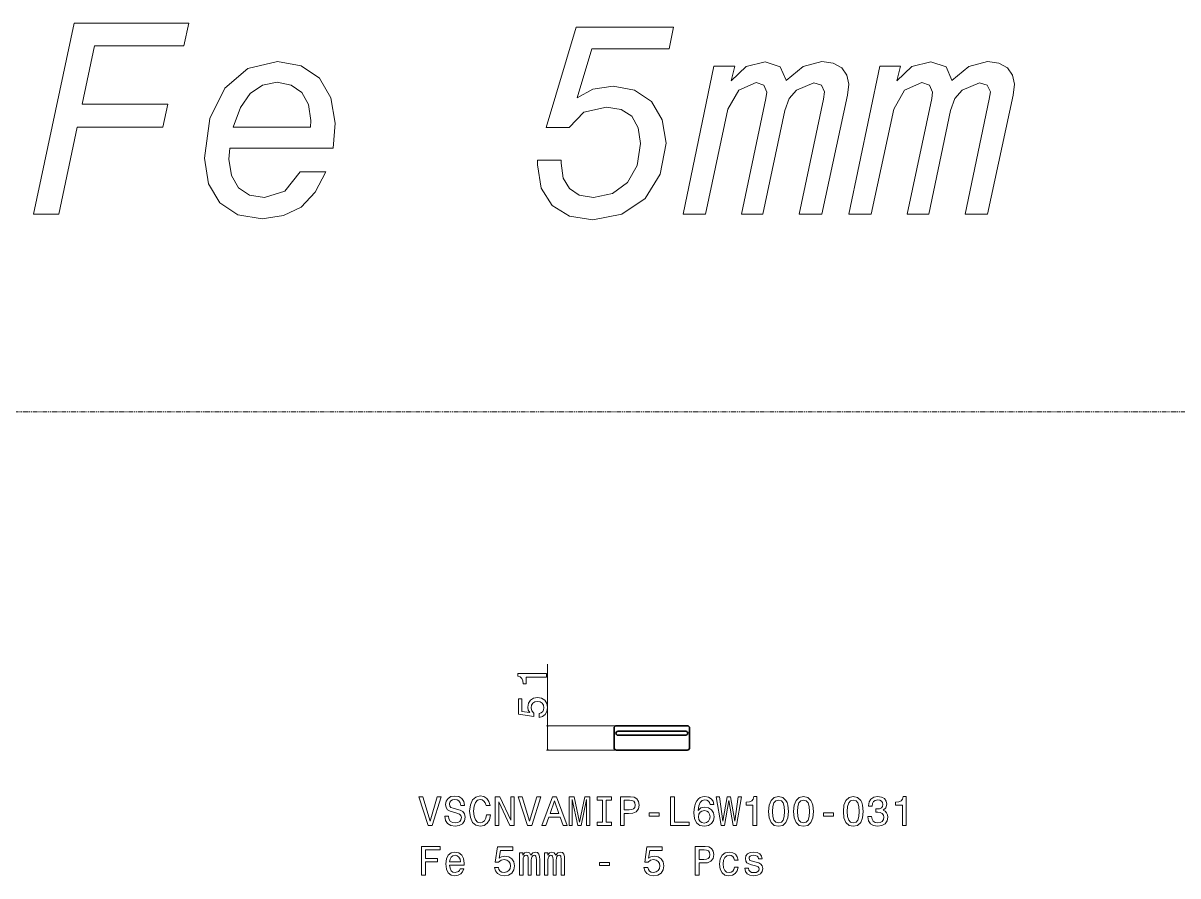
# Model space of a CAD drawing. Extents: x 5682 to 24487, y -4343 to 4272.
# Drawn here: x 17382 to 19796, y 2331 to 4114 of the extents above; entities that cross this region are included whole.
import ezdxf

# ---------------------------------------------------------------- set-up
doc = ezdxf.new("R2010")
doc.units = 0
doc.linetypes.add('PHANTOM', pattern=[20, 10, -2, 2, -2, 2, -2])

msp = doc.modelspace()

# ---------------------------------------------------------------- linework, layer by layer
at = {"color": 7, "linetype": 'PHANTOM', "lineweight": 13}
msp.add_line((5681.879395, 3301.330566), (24487.339844, 3301.330566), dxfattribs=at)
at = {"color": 7, "lineweight": 13}
for p, q in [((18478.132813, 2594.312256), (18478.132813, 2774.229248)), ((18620.066406, 2645.312256), (18476.132813, 2645.312256)), ((18620.066406, 2594.312256), (18476.132813, 2594.312256))]:
    msp.add_line(p, q, dxfattribs=at)
at = {"color": 7, "lineweight": 35}
for p, q in [((18617.066406, 2640.312256), (18617.066406, 2599.312256)), ((18770.066406, 2645.312256), (18622.066406, 2645.312256)), ((18766.816406, 2633.812256), (18625.316406, 2633.812256)), ((18775.066406, 2599.312256), (18775.066406, 2640.312256)), ((18625.316406, 2625.312256), (18766.816406, 2625.312256)), ((18622.066406, 2594.312256), (18770.066406, 2594.312256))]:
    msp.add_line(p, q, dxfattribs=at)
at = {"color": 7, "lineweight": 13}
for points in [[(17403.138672, 3714.543945), (17456.087891, 3714.543945), (17494.648438, 3896.414551), (17673.642578, 3896.414551), (17684.001953, 3944.759766), (17505.009766, 3944.759766), (17530.908203, 4066.19873), (17717.958984, 4066.19873), (17728.318359, 4113.968262), (17488.318359, 4113.968262)], [(18456.951172, 3827.349609), (18456.951172, 3817.56543), (18464.433594, 3769.220215), (18487.455078, 3732.961182), (18523.714844, 3710.515137), (18572.634766, 3702.45752), (18633.066406, 3714.543945), (18681.988281, 3747.349609), (18713.642578, 3797.99707), (18725.728516, 3863.033203), (18717.671875, 3911.954102), (18695.224609, 3949.939697), (18660.117188, 3973.536865), (18615.224609, 3982.169922), (18572.634766, 3975.838867), (18539.830078, 3957.421631), (18570.908203, 4060.443359), (18732.058594, 4060.443359), (18741.267578, 4105.335449), (18537.527344, 4105.335449), (18474.792969, 3895.838867), (18523.138672, 3895.838867), (18553.642578, 3927.493652), (18601.412109, 3938.428955), (18631.916016, 3933.249023), (18654.361328, 3919.436035), (18667.599609, 3895.263428), (18672.203125, 3862.45752), (18665.296875, 3816.414551), (18645.152344, 3780.730957), (18614.074219, 3757.709473), (18573.785156, 3749.651855), (18544.433594, 3754.256104), (18523.714844, 3768.069092), (18510.476563, 3789.939697), (18506.447266, 3821.018799), (18506.447266, 3827.349609)], [(17813.498047, 3852.67334), (18029.900391, 3852.67334), (18033.929688, 3904.471924), (18025.296875, 3957.99707), (18001.125, 3998.860596), (17963.138672, 4024.759766), (17913.642578, 4033.968506), (17851.484375, 4019.004395), (17803.138672, 3978.141113), (17772.058594, 3914.256104), (17761.125, 3831.954102), (17769.181641, 3777.853271), (17792.779297, 3738.141113), (17830.189453, 3713.392822), (17881.412109, 3704.759766), (17925.728516, 3711.66626), (17963.138672, 3729.508057), (17992.490234, 3760.587158), (18014.361328, 3803.177002), (17960.835938, 3803.177002), (17928.605469, 3762.313721), (17886.591797, 3749.076416), (17854.9375, 3754.256104), (17831.916016, 3769.795654), (17816.951172, 3795.119385), (17811.771484, 3829.651855)], [(18825.873047, 4023.608643), (18761.412109, 3714.543945), (18808.03125, 3714.543945), (18855.224609, 3934.400146), (18877.671875, 3973.536865), (18913.929688, 3989.651855), (18930.044922, 3983.896484), (18936.375, 3969.508057), (18934.648438, 3956.270508), (18883.425781, 3714.543945), (18928.318359, 3714.543945), (18973.785156, 3931.522461), (18982.994141, 3956.270508), (18998.535156, 3974.112305), (19034.792969, 3989.076416), (19050.908203, 3983.896484), (19057.238281, 3970.083496), (19054.9375, 3955.119385), (19004.289063, 3714.543945), (19051.484375, 3714.543945), (19105.009766, 3963.177002), (19107.886719, 3986.19873), (19103.857422, 4005.191406), (19092.921875, 4020.155518), (19075.082031, 4029.939697), (19051.484375, 4033.392822), (19012.347656, 4023.033203), (18976.664063, 3993.680664), (18976.664063, 3994.831787), (18964.578125, 4022.45752), (18932.921875, 4032.817383), (18893.210938, 4023.033203), (18861.556641, 3993.10498), (18869.613281, 4023.608643)], [(19172.347656, 4023.608643), (19107.886719, 3714.543945), (19154.505859, 3714.543945), (19201.699219, 3934.400146), (19224.146484, 3973.536865), (19260.404297, 3989.651855), (19276.519531, 3983.896484), (19282.851563, 3969.508057), (19281.125, 3956.270508), (19229.900391, 3714.543945), (19274.792969, 3714.543945), (19320.261719, 3931.522461), (19329.46875, 3956.270508), (19345.009766, 3974.112305), (19381.267578, 3989.076416), (19397.382813, 3983.896484), (19403.714844, 3970.083496), (19401.412109, 3955.119385), (19350.763672, 3714.543945), (19397.958984, 3714.543945), (19451.484375, 3963.177002), (19454.361328, 3986.19873), (19450.332031, 4005.191406), (19439.398438, 4020.155518), (19421.556641, 4029.939697), (19397.958984, 4033.392822), (19358.822266, 4023.033203), (19323.138672, 3993.680664), (19323.138672, 3994.831787), (19311.052734, 4022.45752), (19279.398438, 4032.817383), (19239.685547, 4023.033203), (19208.03125, 3993.10498), (19216.087891, 4023.608643)], [(17820.980469, 3896.414551), (17835.943359, 3937.277832), (17856.664063, 3966.630371), (17881.988281, 3983.896484), (17912.490234, 3990.227539), (17941.84375, 3984.471924), (17964.289063, 3968.932373), (17978.103516, 3943.608643), (17983.283203, 3910.227295), (17982.707031, 3896.414551)], [(18476.132813, 2746.649902), (18476.132813, 2754.517334), (18415.701172, 2754.517334), (18415.701172, 2748.638428), (18420.974609, 2747.082275), (18424.519531, 2743.969971), (18426.59375, 2739.214844), (18427.287109, 2732.644287), (18433.423828, 2732.644287), (18433.423828, 2746.649902)], [(18460.484375, 2662.719238), (18467.574219, 2664.621094), (18473.107422, 2668.857422), (18476.566406, 2675.082275), (18477.863281, 2683.036133), (18476.306641, 2691.768066), (18472.070313, 2698.598145), (18465.326172, 2702.920898), (18456.681641, 2704.563477), (18448.640625, 2703.09375), (18442.330078, 2698.943848), (18438.265625, 2692.459717), (18436.796875, 2684.07373), (18437.833984, 2677.5896), (18440.6875, 2672.575195), (18424.519531, 2674.99585), (18424.519531, 2701.27832), (18417.429688, 2701.27832), (18417.429688, 2669.203369), (18449.246094, 2664.448242), (18449.246094, 2671.364746), (18445.181641, 2676.37915), (18443.712891, 2682.776855), (18444.664063, 2688.310059), (18447.429688, 2692.546143), (18451.666016, 2695.226318), (18457.113281, 2696.17749), (18462.560547, 2695.226318), (18466.796875, 2692.459717), (18469.476563, 2688.223389), (18470.427734, 2682.776855), (18469.822266, 2678.19458), (18467.833984, 2674.649902), (18464.720703, 2672.056396), (18460.484375, 2670.759521)], [(18247.464844, 2496.778076), (18232.421875, 2445.683105), (18216.945313, 2496.778076), (18208.732422, 2496.778076), (18228.099609, 2436.69165), (18236.744141, 2436.69165), (18255.677734, 2496.778076)], [(18270.808594, 2456.48999), (18262.939453, 2456.48999), (18264.669922, 2447.325684), (18268.992188, 2440.582031), (18275.648438, 2436.518799), (18284.640625, 2435.049072), (18293.544922, 2436.432373), (18300.203125, 2440.236328), (18304.439453, 2446.20166), (18305.994141, 2454.069092), (18304.697266, 2461.158447), (18301.066406, 2465.740723), (18295.1875, 2468.766602), (18287.320313, 2471.014404), (18280.576172, 2472.656982), (18276.167969, 2474.559082), (18273.660156, 2477.325684), (18272.882813, 2481.648438), (18273.660156, 2485.538818), (18275.908203, 2488.478516), (18279.367188, 2490.466797), (18284.121094, 2491.158447), (18288.962891, 2490.293945), (18292.767578, 2487.959717), (18295.275391, 2484.069092), (18296.484375, 2478.79541), (18304.351563, 2478.79541), (18304.351563, 2478.968262), (18302.96875, 2487.095215), (18298.90625, 2493.146973), (18292.507813, 2496.950928), (18283.863281, 2498.247803), (18276.082031, 2496.950928), (18270.029297, 2493.319824), (18266.138672, 2487.700195), (18264.755859, 2480.437988), (18265.878906, 2473.953857), (18269.164063, 2469.544678), (18274.351563, 2466.605225), (18281.441406, 2464.357422), (18288.445313, 2462.368896), (18293.71875, 2460.466797), (18296.917969, 2457.700195), (18298.041016, 2453.20459), (18297.003906, 2448.622559), (18294.324219, 2445.164307), (18290.259766, 2443.00293), (18284.986328, 2442.311279), (18279.107422, 2443.262207), (18274.611328, 2446.028809), (18271.757813, 2450.524414)], [(18350.519531, 2458.99707), (18348.791016, 2451.734863), (18345.9375, 2446.547607), (18341.960938, 2443.348633), (18337.291016, 2442.311279), (18331.671875, 2443.867432), (18327.263672, 2448.536133), (18324.324219, 2456.144043), (18323.373047, 2466.69165), (18324.324219, 2477.152832), (18327.175781, 2484.847168), (18331.585938, 2489.515869), (18337.291016, 2491.158447), (18341.441406, 2490.293945), (18344.986328, 2487.873291), (18347.751953, 2483.982666), (18349.654297, 2478.622559), (18357.869141, 2478.622559), (18355.275391, 2486.835693), (18350.779297, 2493.060547), (18344.640625, 2496.950928), (18337.291016, 2498.334229), (18328.126953, 2496.172852), (18321.125, 2490.121094), (18316.628906, 2480.178711), (18315.072266, 2466.69165), (18316.628906, 2453.20459), (18321.125, 2443.262207), (18328.126953, 2437.124023), (18337.291016, 2435.049072), (18345.332031, 2436.69165), (18351.816406, 2441.273682), (18356.398438, 2448.79541), (18358.818359, 2458.99707)], [(18368.847656, 2436.69165), (18376.023438, 2436.69165), (18376.023438, 2485.884766), (18399.021484, 2436.69165), (18408.271484, 2436.69165), (18408.271484, 2496.69165), (18401.009766, 2496.69165), (18401.009766, 2447.498535), (18378.271484, 2496.69165), (18368.847656, 2496.69165)], [(18455.648438, 2496.778076), (18440.605469, 2445.683105), (18425.130859, 2496.778076), (18416.917969, 2496.778076), (18436.283203, 2436.69165), (18444.927734, 2436.69165), (18463.863281, 2496.778076)], [(18466.369141, 2436.69165), (18474.324219, 2436.69165), (18480.634766, 2454.328613), (18504.582031, 2454.328613), (18510.894531, 2436.69165), (18519.021484, 2436.69165), (18497.060547, 2496.778076), (18488.242188, 2496.778076)], [(18483.400391, 2461.677246), (18492.652344, 2488.132568), (18501.902344, 2461.677246)], [(18523.083984, 2436.69165), (18529.742188, 2436.69165), (18529.742188, 2491.158447), (18540.980469, 2436.69165), (18548.416016, 2436.69165), (18559.568359, 2491.158447), (18559.568359, 2436.69165), (18566.3125, 2436.69165), (18566.3125, 2496.69165), (18555.763672, 2496.69165), (18544.697266, 2443.781006), (18533.71875, 2496.69165), (18523.083984, 2496.69165)], [(18592.767578, 2443.953857), (18581.701172, 2443.953857), (18581.701172, 2436.69165), (18611.787109, 2436.69165), (18611.787109, 2443.953857), (18600.720703, 2443.953857), (18600.720703, 2489.429443), (18611.787109, 2489.429443), (18611.787109, 2496.69165), (18581.701172, 2496.69165), (18581.701172, 2489.429443), (18592.767578, 2489.429443)], [(18630.548828, 2436.69165), (18638.501953, 2436.69165), (18638.501953, 2462.022949), (18647.320313, 2462.022949), (18656.224609, 2462.455322), (18663.314453, 2465.481201), (18667.896484, 2471.360352), (18669.453125, 2479.400635), (18668.242188, 2486.835693), (18664.785156, 2492.282471), (18659.078125, 2495.567627), (18651.296875, 2496.69165), (18630.548828, 2496.69165)], [(18649.136719, 2489.343018), (18654.324219, 2488.824219), (18658.126953, 2487.181641), (18660.375, 2484.155518), (18661.154297, 2479.400635), (18660.289063, 2474.38623), (18657.955078, 2471.360352), (18653.978516, 2469.803955), (18648.53125, 2469.371826), (18638.501953, 2469.371826), (18638.501953, 2489.343018)], [(18735.332031, 2436.69165), (18773.890625, 2436.69165), (18773.890625, 2443.953857), (18743.285156, 2443.953857), (18743.285156, 2496.69165), (18735.332031, 2496.69165)], [(18825.677734, 2480.524414), (18824.035156, 2487.527344), (18820.230469, 2492.7146), (18814.351563, 2496), (18806.744141, 2497.124023), (18801.642578, 2496.518799), (18797.234375, 2494.875977), (18793.34375, 2492.196045), (18790.058594, 2488.391846), (18787.464844, 2483.636963), (18785.5625, 2477.844482), (18784.351563, 2471.014404), (18784.005859, 2463.319824), (18785.390625, 2451.043213), (18789.626953, 2442.138428), (18796.455078, 2436.778076), (18805.792969, 2434.962646), (18814.179688, 2436.518799), (18820.576172, 2440.582031), (18824.726563, 2446.979736), (18826.197266, 2455.106689), (18824.726563, 2463.319824), (18820.75, 2469.631104), (18814.611328, 2473.608154), (18807.003906, 2474.991455), (18798.791016, 2473.262207), (18792.652344, 2468.334229), (18793.949219, 2477.844482), (18796.714844, 2484.674316), (18800.951172, 2488.737793), (18806.830078, 2490.121094), (18811.154297, 2489.429443), (18814.439453, 2487.61377), (18816.599609, 2484.587891), (18817.724609, 2480.524414)], [(18840.634766, 2436.69165), (18848.242188, 2436.69165), (18856.888672, 2488.737793), (18865.792969, 2436.69165), (18873.054688, 2436.69165), (18883.603516, 2496.778076), (18876.6875, 2496.778076), (18869.251953, 2445.683105), (18860.691406, 2496.778076), (18853.169922, 2496.778076), (18844.785156, 2445.683105), (18837.349609, 2496.778076), (18830.259766, 2496.778076)], [(18907.464844, 2436.69165), (18915.332031, 2436.69165), (18915.332031, 2497.124023), (18909.453125, 2497.124023), (18907.896484, 2491.850098), (18904.785156, 2488.30542), (18900.029297, 2486.230469), (18893.458984, 2485.538818), (18893.458984, 2479.400635), (18907.464844, 2479.400635)], [(18940.230469, 2466), (18941.527344, 2452.426514), (18945.591797, 2442.743408), (18952.076172, 2436.864502), (18961.066406, 2434.962646), (18969.972656, 2436.864502), (18976.455078, 2442.743408), (18980.433594, 2452.426514), (18981.816406, 2466), (18980.433594, 2479.487061), (18978.791016, 2484.847168), (18976.455078, 2489.256592), (18969.972656, 2495.135498), (18961.066406, 2497.124023), (18952.076172, 2495.135498), (18945.591797, 2489.169922), (18941.527344, 2479.487061)], [(18948.53125, 2466), (18949.222656, 2476.461182), (18951.384766, 2483.982666), (18955.273438, 2488.391846), (18961.066406, 2489.948242), (18966.773438, 2488.391846), (18970.664063, 2483.982666), (18972.824219, 2476.461182), (18973.515625, 2466), (18972.824219, 2455.452393), (18970.664063, 2447.930908), (18966.773438, 2443.521729), (18961.066406, 2442.052002), (18955.273438, 2443.521729), (18951.384766, 2447.930908), (18949.222656, 2455.452393)], [(18992.277344, 2466), (18993.574219, 2452.426514), (18997.636719, 2442.743408), (19004.121094, 2436.864502), (19013.113281, 2434.962646), (19022.017578, 2436.864502), (19028.501953, 2442.743408), (19032.478516, 2452.426514), (19033.861328, 2466), (19032.478516, 2479.487061), (19030.835938, 2484.847168), (19028.501953, 2489.256592), (19022.017578, 2495.135498), (19013.113281, 2497.124023), (19004.121094, 2495.135498), (18997.636719, 2489.169922), (18993.574219, 2479.487061)], [(19000.576172, 2466), (19001.269531, 2476.461182), (19003.429688, 2483.982666), (19007.320313, 2488.391846), (19013.113281, 2489.948242), (19018.818359, 2488.391846), (19022.708984, 2483.982666), (19024.871094, 2476.461182), (19025.5625, 2466), (19024.871094, 2455.452393), (19022.708984, 2447.930908), (19018.818359, 2443.521729), (19013.113281, 2442.052002), (19007.320313, 2443.521729), (19003.429688, 2447.930908), (19001.269531, 2455.452393)], [(19096.369141, 2466), (19097.666016, 2452.426514), (19101.730469, 2442.743408), (19108.212891, 2436.864502), (19117.205078, 2434.962646), (19126.109375, 2436.864502), (19132.59375, 2442.743408), (19136.570313, 2452.426514), (19137.955078, 2466), (19136.570313, 2479.487061), (19134.927734, 2484.847168), (19132.59375, 2489.256592), (19126.109375, 2495.135498), (19117.205078, 2497.124023), (19108.212891, 2495.135498), (19101.730469, 2489.169922), (19097.666016, 2479.487061)], [(19104.669922, 2466), (19105.361328, 2476.461182), (19107.521484, 2483.982666), (19111.412109, 2488.391846), (19117.205078, 2489.948242), (19122.912109, 2488.391846), (19126.800781, 2483.982666), (19128.962891, 2476.461182), (19129.654297, 2466), (19128.962891, 2455.452393), (19126.800781, 2447.930908), (19122.912109, 2443.521729), (19117.205078, 2442.052002), (19111.412109, 2443.521729), (19107.521484, 2447.930908), (19105.361328, 2455.452393)], [(19147.464844, 2455.538818), (19147.464844, 2454.933838), (19148.847656, 2446.634033), (19152.910156, 2440.40918), (19159.308594, 2436.432373), (19167.78125, 2434.962646), (19176.773438, 2436.432373), (19183.515625, 2440.236328), (19187.839844, 2446.288086), (19189.394531, 2454.069092), (19188.703125, 2459.169922), (19186.800781, 2463.319824), (19183.689453, 2466.518799), (19179.539063, 2468.853027), (19185.158203, 2473.521729), (19187.148438, 2480.956787), (19185.851563, 2487.700195), (19182.132813, 2492.80127), (19176.082031, 2496), (19167.78125, 2497.124023), (19160, 2495.740723), (19154.035156, 2491.936523), (19150.144531, 2485.884766), (19148.847656, 2477.844482), (19148.847656, 2477.239258), (19156.542969, 2477.239258), (19157.234375, 2482.772461), (19159.482422, 2486.749268), (19163.113281, 2489.169922), (19168.212891, 2490.034668), (19172.708984, 2489.343018), (19175.994141, 2487.527344), (19177.982422, 2484.587891), (19178.761719, 2480.61084), (19177.982422, 2476.374756), (19175.908203, 2473.521729), (19172.277344, 2471.79248), (19167.349609, 2471.273682), (19163.976563, 2471.360352), (19163.976563, 2464.530273), (19168.212891, 2464.703125), (19173.660156, 2463.925049), (19177.724609, 2461.850098), (19180.144531, 2458.478516), (19181.009766, 2454.069092), (19180.058594, 2449.054688), (19177.550781, 2445.337158), (19173.574219, 2443.00293), (19168.300781, 2442.224854), (19162.853516, 2443.089355), (19158.876953, 2445.683105), (19156.369141, 2449.832764), (19155.417969, 2455.538818)], [(19219.740234, 2436.69165), (19227.609375, 2436.69165), (19227.609375, 2497.124023), (19221.730469, 2497.124023), (19220.173828, 2491.850098), (19217.060547, 2488.30542), (19212.306641, 2486.230469), (19205.734375, 2485.538818), (19205.734375, 2479.400635), (19219.740234, 2479.400635)], [(18690.375, 2456.48999), (18711.296875, 2456.48999), (18711.296875, 2463.319824), (18690.375, 2463.319824)], [(18817.810547, 2455.020264), (18816.859375, 2449.573486), (18814.439453, 2445.423584), (18810.548828, 2442.656982), (18805.707031, 2441.79248), (18800.605469, 2442.656982), (18796.714844, 2445.337158), (18794.208984, 2449.487061), (18793.429688, 2454.933838), (18794.294922, 2460.293945), (18796.714844, 2464.357422), (18800.691406, 2466.950928), (18806.052734, 2467.9021), (18810.720703, 2466.950928), (18814.439453, 2464.443848), (18816.859375, 2460.380371)], [(19054.697266, 2456.48999), (19075.621094, 2456.48999), (19075.621094, 2463.319824), (19054.697266, 2463.319824)], [(18214.697266, 2333.031738), (18222.738281, 2333.031738), (18222.738281, 2360.611084), (18247.984375, 2360.611084), (18247.984375, 2367.786865), (18222.738281, 2367.786865), (18222.738281, 2385.769531), (18253.775391, 2385.769531), (18253.775391, 2393.031738), (18214.697266, 2393.031738)], [(18367.119141, 2348.680176), (18369.021484, 2341.59082), (18373.257813, 2336.057617), (18379.482422, 2332.599365), (18387.435547, 2331.302734), (18396.167969, 2332.858887), (18402.998047, 2337.095215), (18407.320313, 2343.838623), (18408.962891, 2352.484131), (18407.494141, 2360.524414), (18403.34375, 2366.835693), (18396.859375, 2370.89917), (18388.472656, 2372.368896), (18381.988281, 2371.331543), (18376.974609, 2368.478516), (18379.396484, 2384.645508), (18405.677734, 2384.645508), (18405.677734, 2391.734863), (18373.603516, 2391.734863), (18368.847656, 2359.919434), (18375.763672, 2359.919434), (18380.779297, 2363.982666), (18387.175781, 2365.452393), (18392.708984, 2364.501465), (18396.945313, 2361.734863), (18399.626953, 2357.498535), (18400.576172, 2352.052002), (18399.626953, 2346.605225), (18396.859375, 2342.368896), (18392.623047, 2339.688721), (18387.175781, 2338.737793), (18382.59375, 2339.343018), (18379.048828, 2341.331543), (18376.457031, 2344.443848), (18375.160156, 2348.680176)], [(18679.396484, 2348.680176), (18681.296875, 2341.59082), (18685.533203, 2336.057617), (18691.757813, 2332.599365), (18699.712891, 2331.302734), (18708.445313, 2332.858887), (18715.275391, 2337.095215), (18719.597656, 2343.838623), (18721.240234, 2352.484131), (18719.769531, 2360.524414), (18715.621094, 2366.835693), (18709.136719, 2370.89917), (18700.75, 2372.368896), (18694.265625, 2371.331543), (18689.251953, 2368.478516), (18691.671875, 2384.645508), (18717.955078, 2384.645508), (18717.955078, 2391.734863), (18685.878906, 2391.734863), (18681.125, 2359.919434), (18688.041016, 2359.919434), (18693.054688, 2363.982666), (18699.453125, 2365.452393), (18704.986328, 2364.501465), (18709.222656, 2361.734863), (18711.902344, 2357.498535), (18712.853516, 2352.052002), (18711.902344, 2346.605225), (18709.136719, 2342.368896), (18704.900391, 2339.688721), (18699.453125, 2338.737793), (18694.871094, 2339.343018), (18691.326172, 2341.331543), (18688.732422, 2344.443848), (18687.435547, 2348.680176)], [(18786.6875, 2333.031738), (18794.640625, 2333.031738), (18794.640625, 2358.363037), (18803.458984, 2358.363037), (18812.363281, 2358.79541), (18819.453125, 2361.821289), (18824.035156, 2367.700439), (18825.591797, 2375.740723), (18824.380859, 2383.175781), (18820.921875, 2388.622559), (18815.216797, 2391.907715), (18807.435547, 2393.031738), (18786.6875, 2393.031738)], [(18273.228516, 2354.040283), (18303.660156, 2354.040283), (18303.748047, 2357.584961), (18302.363281, 2367.527344), (18298.560547, 2374.962646), (18292.507813, 2379.458252), (18284.466797, 2381.10083), (18276.599609, 2379.371826), (18270.548828, 2374.530273), (18266.658203, 2366.662842), (18265.275391, 2356.28833), (18266.572266, 2345.654297), (18270.460938, 2337.873291), (18276.427734, 2333.031738), (18284.208984, 2331.38916), (18290.951172, 2332.512939), (18296.484375, 2335.452393), (18300.548828, 2340.121094), (18302.882813, 2346.345947), (18295.361328, 2346.345947), (18293.804688, 2342.887695), (18291.556641, 2340.293945), (18285.160156, 2338.218994), (18280.230469, 2339.170166), (18276.513672, 2342.196045), (18274.09375, 2347.124023), (18273.228516, 2353.781006)], [(18273.228516, 2360.437988), (18274.179688, 2366.403564), (18276.513672, 2370.812744), (18280.058594, 2373.49292), (18284.726563, 2374.443848), (18289.308594, 2373.49292), (18292.853516, 2370.812744), (18295.015625, 2366.403564), (18295.792969, 2360.437988)], [(18419.683594, 2333.031738), (18426.6875, 2333.031738), (18426.6875, 2364.069092), (18427.119141, 2368.737793), (18428.416016, 2372.109619), (18430.404297, 2374.0979), (18432.998047, 2374.876221), (18435.072266, 2374.18457), (18436.457031, 2372.455322), (18437.148438, 2369.515869), (18437.40625, 2365.625488), (18437.40625, 2333.031738), (18443.978516, 2333.031738), (18443.978516, 2364.069092), (18444.410156, 2368.651367), (18445.707031, 2372.023193), (18447.78125, 2374.0979), (18450.375, 2374.876221), (18452.451172, 2374.18457), (18453.833984, 2372.455322), (18454.697266, 2365.625488), (18454.697266, 2333.031738), (18461.701172, 2333.031738), (18461.701172, 2365.106689), (18461.269531, 2371.763672), (18459.884766, 2376.864502), (18457.119141, 2379.977051), (18452.623047, 2381.10083), (18447.349609, 2379.371826), (18443.285156, 2374.357422), (18440.087891, 2379.2854), (18434.726563, 2381.10083), (18429.798828, 2379.371826), (18426.427734, 2374.530273), (18426.427734, 2379.458252), (18419.683594, 2379.458252)], [(18471.730469, 2333.031738), (18478.732422, 2333.031738), (18478.732422, 2364.069092), (18479.164063, 2368.737793), (18480.460938, 2372.109619), (18482.451172, 2374.0979), (18485.042969, 2374.876221), (18487.119141, 2374.18457), (18488.501953, 2372.455322), (18489.193359, 2369.515869), (18489.453125, 2365.625488), (18489.453125, 2333.031738), (18496.023438, 2333.031738), (18496.023438, 2364.069092), (18496.457031, 2368.651367), (18497.751953, 2372.023193), (18499.828125, 2374.0979), (18502.421875, 2374.876221), (18504.496094, 2374.18457), (18505.878906, 2372.455322), (18506.744141, 2365.625488), (18506.744141, 2333.031738), (18513.748047, 2333.031738), (18513.748047, 2365.106689), (18513.314453, 2371.763672), (18511.931641, 2376.864502), (18509.164063, 2379.977051), (18504.669922, 2381.10083), (18499.396484, 2379.371826), (18495.332031, 2374.357422), (18492.132813, 2379.2854), (18486.773438, 2381.10083), (18481.845703, 2379.371826), (18478.472656, 2374.530273), (18478.472656, 2379.458252), (18471.730469, 2379.458252)], [(18805.275391, 2385.683105), (18810.460938, 2385.164307), (18814.265625, 2383.521729), (18816.513672, 2380.495605), (18817.291016, 2375.740723), (18816.427734, 2370.726318), (18814.09375, 2367.700439), (18810.115234, 2366.144043), (18804.669922, 2365.711914), (18794.640625, 2365.711914), (18794.640625, 2385.683105)], [(18868.646484, 2364.069092), (18876.167969, 2364.069092), (18874.611328, 2370.985596), (18870.894531, 2376.432373), (18865.101563, 2379.803955), (18857.580078, 2381.10083), (18849.279297, 2379.371826), (18842.96875, 2374.530273), (18838.992188, 2366.662842), (18837.609375, 2356.115234), (18838.90625, 2345.654297), (18842.796875, 2337.873291), (18848.933594, 2333.031738), (18857.320313, 2331.38916), (18864.755859, 2332.686035), (18870.548828, 2336.317139), (18874.525391, 2342.023193), (18876.253906, 2349.631104), (18868.992188, 2349.631104), (18867.695313, 2344.789551), (18865.273438, 2341.158447), (18861.816406, 2338.910645), (18857.580078, 2338.218994), (18852.306641, 2339.343018), (18848.501953, 2342.80127), (18846.167969, 2348.420898), (18845.390625, 2356.374756), (18846.167969, 2364.155762), (18848.587891, 2369.775146), (18852.478516, 2373.233398), (18857.580078, 2374.443848), (18862.076172, 2373.665771), (18865.447266, 2371.677246), (18867.695313, 2368.39209)], [(18913.863281, 2360.092285), (18906.513672, 2361.821289), (18901.066406, 2363.809814), (18899.251953, 2367.873291), (18899.769531, 2370.726318), (18901.585938, 2372.80127), (18904.525391, 2374.0979), (18908.761719, 2374.616699), (18912.824219, 2374.0979), (18916.023438, 2372.541748), (18918.097656, 2370.20752), (18918.962891, 2367.095215), (18926.398438, 2367.095215), (18926.398438, 2367.268066), (18925.101563, 2372.887695), (18921.556641, 2377.296875), (18916.023438, 2380.063477), (18908.761719, 2381.10083), (18901.412109, 2380.063477), (18896.052734, 2377.210449), (18892.681641, 2372.974121), (18891.642578, 2367.61377), (18892.421875, 2362.426514), (18894.841797, 2358.79541), (18898.818359, 2356.20166), (18904.611328, 2354.38623), (18913.083984, 2352.311279), (18918.271484, 2350.149902), (18919.654297, 2348.420898), (18920.173828, 2345.827148), (18919.394531, 2342.628174), (18917.320313, 2340.20752), (18913.949219, 2338.651367), (18909.453125, 2338.132568), (18904.697266, 2338.651367), (18901.240234, 2340.466797), (18898.90625, 2343.406494), (18897.955078, 2347.469727), (18890.605469, 2347.469727), (18891.816406, 2340.553467), (18895.361328, 2335.539063), (18900.980469, 2332.512939), (18908.761719, 2331.38916), (18916.888672, 2332.512939), (18922.853516, 2335.539063), (18926.484375, 2340.380371), (18927.78125, 2346.69165), (18926.830078, 2352.138428), (18924.150391, 2355.855957), (18919.742188, 2358.276611)], [(18586.283203, 2352.830078), (18607.205078, 2352.830078), (18607.205078, 2359.659912), (18586.283203, 2359.659912)]]:
    msp.add_lwpolyline(points, close=True, dxfattribs=at)
for points in [[(18478.650391, 2643.380371), (18478.132813, 2645.312256), (18477.615234, 2643.380371)], [(18477.615234, 2596.244141), (18478.132813, 2594.312256), (18478.650391, 2596.244141)]]:
    msp.add_lwpolyline(points, dxfattribs=at)
at = {"color": 7, "lineweight": 35}
for centre, radius, start, end in [((18622.066406, 2640.312256), 5, 90.000003, 179.999995), ((18625.316406, 2629.562256), 4.25, 90.000003, 269.999997), ((18766.816406, 2629.562256), 4.25, 269.999997, 90.000003), ((18770.066406, 2640.312256), 5, 0, 90.000003), ((18622.066406, 2599.312256), 5, 180.000005, 269.999997), ((18770.066406, 2599.312256), 5, 269.999997, 360)]:
    msp.add_arc(centre, radius, start, end, dxfattribs=at)

doc.saveas('drawing.dxf')
